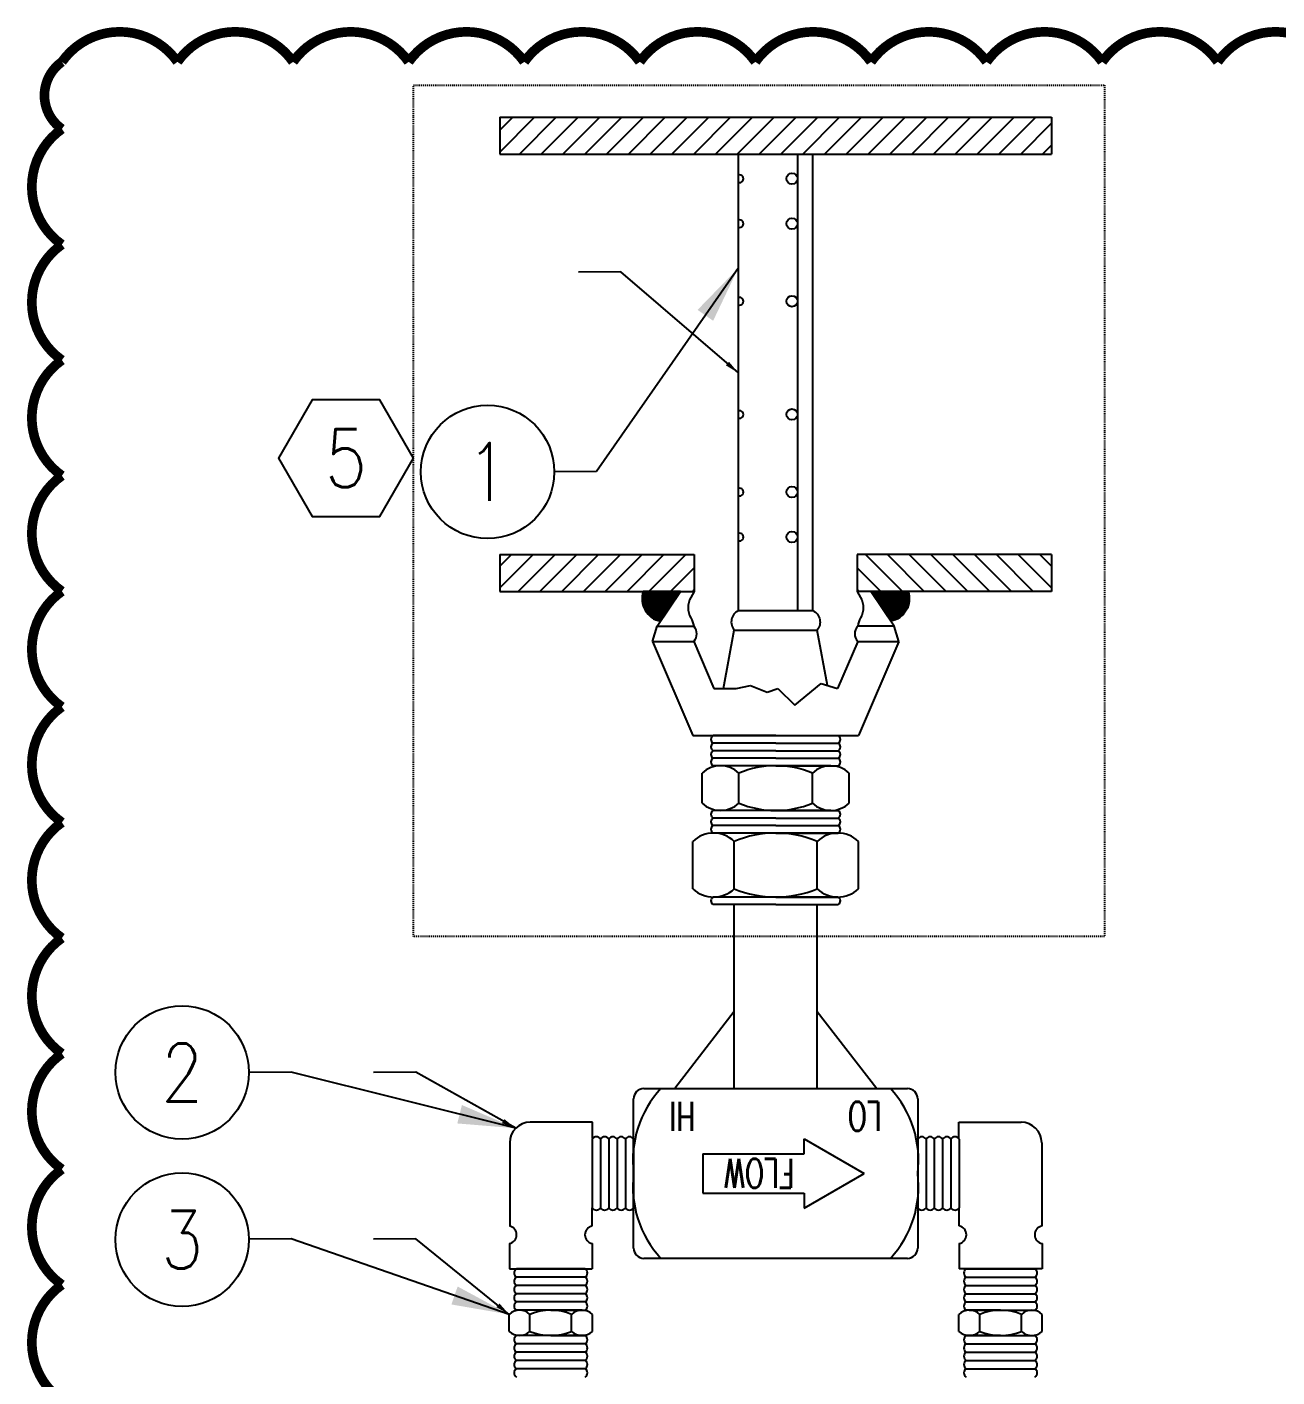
# Model space of a CAD drawing. Header units: inches. Extents: x 10198 to 13598, y 8611 to 9216.
# Drawn here: x 12424.3 to 12554.1, y 8920.1 to 9060.2 of the extents above; entities that cross this region are included whole.
import ezdxf
from ezdxf.enums import TextEntityAlignment as Align

# ---------------------------------------------------------------- set-up
doc = ezdxf.new("R2010")
doc.units = ezdxf.units.IN
doc.header["$LTSCALE"] = 0.1
doc.header["$MEASUREMENT"] = 0
doc.linetypes.add('DASHED2', pattern=[0.375, 0.25, -0.125])
doc.layers.get('0').update_dxf_attribs({"lineweight": 18})
doc.layers.add('AMMENDMENT NO. 1', color=200, linetype='Continuous', lineweight=18)
for name, color, linetype in [('DT-LTSO', 52, 'Continuous'), ('E-POWR-IDEN', 71, 'Continuous'), ('E-POWR-IDEN @ 12', 71, 'Continuous'), ('E-POWR-IDEN @ 48', 71, 'Continuous')]:
    doc.layers.add(name, color=color, linetype=linetype)
doc.styles.add('Note', font='romans.shx', dxfattribs={"width": 0.75})
doc.styles.add('RomanS', font='romans.shx', dxfattribs={"width": 0.85})
doc.dimstyles.new('FH_Arrow_Leader', dxfattribs={"dimscale": 96, "dimtxt": 0.09375, "dimasz": 0.125, "dimexe": 0.0625, "dimexo": 0.0625, "dimgap": 0.09, "dimtad": 0, "dimtih": 1, "dimtoh": 1, "dimdec": 4, "dimzin": 0, "dimdsep": 46, "dimlunit": 4, "dimtxsty": 'RomanS', "dimcen": 0.09, "dimadec": 0, "dimazin": 0, "dimtfac": 1, "dimtdec": 4, "dimtofl": 0, "dimtmove": 0, "dimatfit": 3, "dimfxl": 1, "dimtolj": 1, "dimtzin": 0, "dimarcsym": 0})
pattern_1 = [(45, (26570.4165, 9438.089), (-1.131434, 1.131434), [])]

# ---------------------------------------------------------------- blocks, each defined once
blk = doc.blocks.new('Anno_Circle')
at = {"color": 0, "linetype": 'ByBlock', "lineweight": -2}
blk.add_circle((0, 0), 1.155, dxfattribs=at)
at = {"color": 0, "linetype": 'ByBlock', "lineweight": -2, "style": 'Note', "width": 0.85}
blk.add_attdef('ID', text='', height=1, dxfattribs=at).set_placement((0, 0), align=Align.MIDDLE)
blk = doc.blocks.new('Anno_Hexagon')
at = {"color": 0, "linetype": 'ByBlock', "lineweight": -2}
blk.add_lwpolyline([(1.167, 0), (0.583, 1.01), (-0.583, 1.01), (-1.167, 0), (-0.583, -1.01), (0.583, -1.01)], close=True, dxfattribs=at)
at = {"color": 0, "linetype": 'ByBlock', "lineweight": -2, "style": 'Note', "width": 0.85}
blk.add_attdef('ID', text='', height=1, dxfattribs=at).set_placement((0, 0), align=Align.MIDDLE)
blk = doc.blocks.new('*U153')
at = {"layer": 'E-POWR-IDEN @ 12'}
blk.add_leader([(12475.05, 8945.91), (12464.68, 8951.73), (12460.29, 8951.7)], dimstyle='FH_Arrow_Leader', override={"dimscale": 12, "dimgap": 0.09, "dimtad": 0}, dxfattribs=at)
at = {"layer": 'E-POWR-IDEN @ 48'}
blk.add_leader([(12475.05, 8945.91), (12451.74, 8951.73), (12447.35, 8951.7)], dimstyle='FH_Arrow_Leader', override={"dimscale": 48, "dimgap": 0.09, "dimtad": 0}, dxfattribs=at)
blk = doc.blocks.new('*U154')
at = {"layer": 'E-POWR-IDEN @ 12'}
blk.add_leader([(12474.37, 8926.58), (12464.68, 8934.42), (12460.29, 8934.39)], dimstyle='FH_Arrow_Leader', override={"dimscale": 12, "dimgap": 0.09, "dimtad": 0}, dxfattribs=at)
at = {"layer": 'E-POWR-IDEN @ 48'}
blk.add_leader([(12474.37, 8926.58), (12451.74, 8934.42), (12447.35, 8934.39)], dimstyle='FH_Arrow_Leader', override={"dimscale": 48, "dimgap": 0.09, "dimtad": 0}, dxfattribs=at)
blk = doc.blocks.new('*U155')
at = {"layer": 'E-POWR-IDEN @ 12'}
blk.add_leader([(12498.17, 9024.32), (12485.96, 9034.82), (12481.58, 9034.78)], dimstyle='FH_Arrow_Leader', override={"dimscale": 12, "dimgap": 0.09, "dimtad": 0}, dxfattribs=at)
at = {"layer": 'E-POWR-IDEN @ 48'}
blk.add_leader([(12498.17, 9035.23), (12483.44, 9014.09), (12479.06, 9014.06)], dimstyle='FH_Arrow_Leader', override={"dimscale": 48, "dimgap": 0.09, "dimtad": 0}, dxfattribs=at)

msp = doc.modelspace()

# ---------------------------------------------------------------- hatches: boundary and pattern name
at = {"layer": 'DT-LTSO'}
h = msp.add_hatch(dxfattribs=at)
h.set_pattern_fill('ANSI31', color=256, scale=12.800714, style=0)
h.set_pattern_definition(pattern_1)
h.paths.add_polyline_path([(12530.68993, 9050.86544), (12473.39134, 9050.86544), (12473.39134, 9047.03106), (12530.68993, 9047.03106)])
h = msp.add_hatch(dxfattribs=at)
h.set_pattern_fill('ANSI31', color=256, scale=12.800714, style=0)
h.set_pattern_definition(pattern_1)
h.paths.add_polyline_path([(12493.59118, 9005.47552), (12473.39134, 9005.47552), (12473.39134, 9001.64114), (12493.59118, 9001.64114)])
h = msp.add_hatch(dxfattribs=at)
h.set_pattern_fill('ANSI31', color=256, scale=12.800714, style=0)
h.set_pattern_definition([(135, (-1566.3352, 9438.089), (1.131434, 1.131434), [])])
h.paths.add_polyline_path([(12510.49009, 9005.47552), (12530.68993, 9005.47552), (12530.68993, 9001.64114), (12510.49009, 9001.64114)])
h = msp.add_hatch(dxfattribs=at)
h.set_pattern_fill('ANSI31', color=256, scale=1.066726, style=0)
h.set_pattern_definition([(45, (26570.41651, 9438.08902), (-0.0942861661, 0.0942861661), [])])
h.paths.add_polyline_path([(12492.1646, 9001.64114), (12488.28922, 9001.64114, 0.448872237), (12490.07677, 8998.54501)])
h = msp.add_hatch(dxfattribs=at)
h.set_pattern_fill('ANSI31', color=256, scale=1.066726, style=0)
h.set_pattern_definition([(135, (-1566.33524, 9438.08902), (0.0942861661, 0.0942861661), [])])
h.paths.add_polyline_path([(12511.91667, 9001.64114), (12515.79205, 9001.64114, -0.448872237), (12514.0045, 8998.54501)])

# ---------------------------------------------------------------- linework, layer by layer
at = {"layer": 'AMMENDMENT NO. 1', "const_width": 1}
msp.add_lwpolyline([(12427.93886, 8917.65647, -0.52056705), (12427.93886, 8929.65647, -0.52056705), (12427.93886, 8941.65647, -0.52056705), (12427.93886, 8953.65647, -0.52056705), (12427.93886, 8965.65647, -0.52056705), (12427.93886, 8977.65647, -0.52056705), (12427.93886, 8989.65647, -0.52056705), (12427.93886, 9001.65647, -0.52056705), (12427.93886, 9013.65647, -0.52056705), (12427.93886, 9025.65647, -0.52056705), (12427.93886, 9037.65647, -0.52056705), (12427.93886, 9049.65647, -0.52056705), (12427.93886, 9056.61856, -0.52056705), (12439.93886, 9056.61856, -0.52056705), (12451.93886, 9056.61856, -0.52056705), (12463.93886, 9056.61856, -0.52056705), (12475.93886, 9056.61856, -0.52056705), (12487.93886, 9056.61856, -0.52056705), (12499.93886, 9056.61856, -0.52056705), (12511.93886, 9056.61856, -0.52056705), (12523.93886, 9056.61856, -0.52056705), (12535.93886, 9056.61856, -0.52056705), (12547.93886, 9056.61856, -0.52056705), (12559.93886, 9056.61856, -0.52056705)], format="xyb", dxfattribs=at)
at = {"layer": 'DT-LTSO'}
for p, q in [((12473.39134, 9050.86544), (12530.68993, 9050.86544)), ((12473.39134, 9050.86544), (12473.39134, 9047.03106)), ((12530.68993, 9050.86544), (12530.68993, 9047.03106)), ((12473.39134, 9047.03106), (12530.68993, 9047.03106)), ((12498.16978, 8999.64707), (12498.16978, 9047.03106)), ((12504.30382, 9047.03106), (12504.30382, 8999.64707)), ((12505.91149, 8999.64707), (12505.91149, 9047.03106)), ((12473.39134, 9005.47552), (12493.59118, 9005.47552)), ((12473.39134, 9005.47552), (12473.39134, 9001.64114)), ((12493.59118, 9005.47552), (12493.59118, 9001.64114)), ((12530.68993, 9005.47552), (12510.49009, 9005.47552)), ((12510.49009, 9005.47552), (12510.49009, 9001.64114)), ((12530.68993, 9005.47552), (12530.68993, 9001.64114)), ((12473.39134, 9001.64114), (12493.59118, 9001.64114)), ((12492.1646, 9001.64114), (12488.28922, 9001.64114)), ((12489.73882, 8998.04385), (12492.1646, 9001.64114)), ((12492.1646, 9001.64114), (12493.59118, 9001.64114)), ((12493.59118, 9001.64114), (12493.22341, 9001.00415)), ((12511.91667, 9001.64114), (12510.49009, 9001.64114)), ((12510.49009, 9001.64114), (12510.85786, 9001.00415)), ((12530.68993, 9001.64114), (12510.49009, 9001.64114)), ((12514.34245, 8998.04385), (12511.91667, 9001.64114)), ((12511.91667, 9001.64114), (12515.79205, 9001.64114)), ((12498.16978, 8999.64707), (12505.91149, 8999.64707)), ((12489.25379, 8996.44126), (12489.73882, 8998.04385)), ((12489.73882, 8998.04385), (12493.52798, 8998.04385)), ((12496.6148, 8991.55522), (12497.73909, 8997.61379)), ((12497.73909, 8997.61379), (12506.34219, 8997.61379)), ((12507.40611, 8991.8805), (12506.34219, 8997.61379)), ((12514.34245, 8998.04385), (12510.55329, 8998.04385)), ((12514.82748, 8996.44126), (12514.34245, 8998.04385)), ((12489.25379, 8996.44126), (12493.43856, 8986.66917)), ((12489.25379, 8996.44126), (12493.52798, 8996.44126)), ((12493.52798, 8996.44126), (12495.62036, 8991.55522)), ((12510.55329, 8996.44126), (12508.46091, 8991.55522)), ((12510.55329, 8996.44126), (12514.82748, 8996.44126)), ((12514.82748, 8996.44126), (12510.64272, 8986.66917)), ((12495.62036, 8991.55522), (12497.93841, 8991.55522)), ((12497.93841, 8991.55522), (12499.40943, 8991.87171)), ((12499.40943, 8991.87171), (12501.14636, 8991.18063)), ((12501.14636, 8991.18063), (12502.2762, 8991.55522)), ((12502.2762, 8991.55522), (12504.01463, 8989.81679)), ((12504.01463, 8989.81679), (12506.77872, 8992.07398)), ((12506.77872, 8992.07398), (12508.46091, 8991.55522)), ((12493.43856, 8986.66917), (12510.64272, 8986.66917)), ((12502.04064, 8986.66917), (12495.53672, 8986.66917)), ((12502.04064, 8986.66917), (12495.53672, 8986.66917)), ((12502.04064, 8985.88834), (12495.53672, 8985.88834)), ((12502.04064, 8985.88834), (12495.53672, 8985.88834)), ((12502.04064, 8985.88834), (12495.53672, 8985.88834)), ((12502.04064, 8985.88834), (12495.53672, 8985.88834)), ((12502.04064, 8986.66917), (12508.54455, 8986.66917)), ((12502.04064, 8986.66917), (12508.54455, 8986.66917)), ((12502.04064, 8985.88834), (12508.54455, 8985.88834)), ((12502.04064, 8985.88834), (12508.54455, 8985.88834)), ((12502.04064, 8985.88834), (12508.54455, 8985.88834)), ((12502.04064, 8985.88834), (12508.54455, 8985.88834)), ((12502.04064, 8985.1075), (12495.53672, 8985.1075)), ((12502.04064, 8985.1075), (12495.53672, 8985.1075)), ((12502.04064, 8985.1075), (12495.53672, 8985.1075)), ((12502.04064, 8985.1075), (12495.53672, 8985.1075)), ((12502.04064, 8984.32666), (12495.53672, 8984.32666)), ((12502.04064, 8984.32666), (12495.53672, 8984.32666)), ((12502.04064, 8984.32666), (12495.53672, 8984.32666)), ((12502.04064, 8984.32666), (12495.53672, 8984.32666)), ((12502.04064, 8985.1075), (12508.54455, 8985.1075)), ((12502.04064, 8985.1075), (12508.54455, 8985.1075)), ((12502.04064, 8985.1075), (12508.54455, 8985.1075)), ((12502.04064, 8985.1075), (12508.54455, 8985.1075)), ((12502.04064, 8984.32666), (12508.54455, 8984.32666)), ((12502.04064, 8984.32666), (12508.54455, 8984.32666)), ((12502.04064, 8984.32666), (12508.54455, 8984.32666)), ((12502.04064, 8984.32666), (12508.54455, 8984.32666)), ((12502.04064, 8983.54583), (12495.53672, 8983.54583)), ((12502.04064, 8983.54583), (12495.53672, 8983.54583)), ((12507.76889, 8983.54583), (12496.31238, 8983.54583)), ((12502.04064, 8983.54583), (12508.54455, 8983.54583)), ((12502.04064, 8983.54583), (12508.54455, 8983.54583)), ((12494.40296, 8979.66254), (12494.40296, 8982.78206)), ((12498.2218, 8979.66254), (12498.2218, 8982.78206)), ((12505.85947, 8979.66254), (12505.85947, 8982.78206)), ((12509.67831, 8979.66254), (12509.67831, 8982.78206)), ((12502.04064, 8978.89877), (12495.53672, 8978.89877)), ((12507.76889, 8978.89877), (12496.31238, 8978.89877)), ((12502.04064, 8978.89877), (12508.54455, 8978.89877)), ((12502.04064, 8978.11793), (12495.53672, 8978.11793)), ((12502.04064, 8978.11793), (12495.53672, 8978.11793)), ((12502.04064, 8977.3371), (12495.53672, 8977.3371)), ((12502.04064, 8977.3371), (12495.53672, 8977.3371)), ((12502.04064, 8978.11793), (12508.54455, 8978.11793)), ((12502.04064, 8978.11793), (12508.54455, 8978.11793)), ((12502.04064, 8977.3371), (12508.54455, 8977.3371)), ((12502.04064, 8977.3371), (12508.54455, 8977.3371)), ((12502.04064, 8976.55626), (12495.53672, 8976.55626)), ((12508.4922, 8976.55626), (12495.58908, 8976.55626)), ((12502.04064, 8976.55626), (12508.54455, 8976.55626)), ((12493.43856, 8970.77297), (12493.43856, 8975.69605)), ((12497.7396, 8970.77297), (12497.7396, 8975.69605)), ((12506.34168, 8970.77297), (12506.34168, 8975.69605)), ((12510.64272, 8970.77297), (12510.64272, 8975.69605)), ((12502.04064, 8969.91276), (12495.53672, 8969.91276)), ((12502.04064, 8969.13192), (12495.53672, 8969.13192)), ((12508.4922, 8969.91276), (12495.58908, 8969.91276)), ((12497.7396, 8950.02747), (12497.7396, 8969.13192)), ((12502.04064, 8969.91276), (12508.54455, 8969.91276)), ((12502.04064, 8969.91276), (12508.54455, 8969.91276)), ((12502.04064, 8969.13192), (12508.54455, 8969.13192)), ((12506.34168, 8950.02747), (12506.34168, 8969.13192)), ((12497.7396, 8958.04584), (12491.55602, 8950.02747)), ((12506.34168, 8958.04584), (12512.52525, 8950.02747)), ((12488.35941, 8950.02747), (12515.72186, 8950.02747)), ((12487.29269, 8933.46895), (12487.29269, 8948.96075)), ((12516.78858, 8948.96075), (12516.78858, 8933.46895)), ((12483.02805, 8946.5369), (12476.55942, 8946.5369)), ((12483.02805, 8944.82711), (12483.02805, 8946.5369)), ((12521.05322, 8944.82711), (12521.05322, 8946.5369)), ((12521.05322, 8946.5369), (12527.52185, 8946.5369)), ((12474.42597, 8944.40345), (12474.42597, 8935.76451)), ((12482.99348, 8944.77636), (12482.99348, 8937.65334)), ((12483.85332, 8944.77636), (12483.85332, 8937.65334)), ((12483.85332, 8944.77636), (12483.85332, 8937.65334)), ((12484.71316, 8944.77636), (12484.71316, 8937.65334)), ((12484.71316, 8944.77636), (12484.71316, 8937.65334)), ((12485.573, 8944.77636), (12485.573, 8937.65334)), ((12485.573, 8944.77636), (12485.573, 8937.65334)), ((12486.43284, 8944.77636), (12486.43284, 8937.65334)), ((12486.43284, 8944.77636), (12486.43284, 8937.65334)), ((12487.29269, 8944.77636), (12487.29269, 8937.65334)), ((12504.9891, 8943.26097), (12504.9891, 8944.82249)), ((12504.9891, 8944.82249), (12511.23772, 8941.21485)), ((12516.78858, 8944.77636), (12516.78858, 8937.65334)), ((12517.64843, 8944.77636), (12517.64843, 8937.65334)), ((12517.64843, 8944.77636), (12517.64843, 8937.65334)), ((12518.50827, 8944.77636), (12518.50827, 8937.65334)), ((12518.50827, 8944.77636), (12518.50827, 8937.65334)), ((12519.36811, 8944.77636), (12519.36811, 8937.65334)), ((12519.36811, 8944.77636), (12519.36811, 8937.65334)), ((12520.22795, 8944.77636), (12520.22795, 8937.65334)), ((12520.22795, 8944.77636), (12520.22795, 8937.65334)), ((12521.08779, 8944.77636), (12521.08779, 8937.65334)), ((12529.6553, 8944.40345), (12529.6553, 8935.76451)), ((12494.48442, 8943.26097), (12494.48442, 8939.16872)), ((12494.48442, 8943.26097), (12504.9891, 8943.26097)), ((12504.9891, 8937.6072), (12511.23772, 8941.21485)), ((12494.48442, 8939.16872), (12504.9891, 8939.16872)), ((12504.9891, 8939.16872), (12504.9891, 8937.6072)), ((12482.99348, 8935.76597), (12482.99348, 8937.65334)), ((12521.08779, 8935.76597), (12521.08779, 8937.65334)), ((12474.3914, 8933.93013), (12474.3914, 8931.31281)), ((12482.99348, 8933.93013), (12482.99348, 8931.31281)), ((12521.08779, 8933.93013), (12521.08779, 8931.31281)), ((12529.68987, 8933.93013), (12529.68987, 8931.31281)), ((12515.72186, 8932.40222), (12488.35941, 8932.40222)), ((12474.3914, 8931.31281), (12482.99348, 8931.31281)), ((12482.25395, 8931.31281), (12475.13093, 8931.31281)), ((12529.68987, 8931.31281), (12521.08779, 8931.31281)), ((12521.82732, 8931.31281), (12528.95034, 8931.31281)), ((12482.25395, 8930.45297), (12475.13093, 8930.45297)), ((12482.25395, 8930.45297), (12475.13093, 8930.45297)), ((12482.25395, 8930.45297), (12475.13093, 8930.45297)), ((12482.25395, 8929.59313), (12475.13093, 8929.59313)), ((12482.25395, 8929.59313), (12475.13093, 8929.59313)), ((12482.25395, 8929.59313), (12475.13093, 8929.59313)), ((12521.82732, 8930.45297), (12528.95034, 8930.45297)), ((12521.82732, 8930.45297), (12528.95034, 8930.45297)), ((12521.82732, 8930.45297), (12528.95034, 8930.45297)), ((12521.82732, 8929.59313), (12528.95034, 8929.59313)), ((12521.82732, 8929.59313), (12528.95034, 8929.59313)), ((12521.82732, 8929.59313), (12528.95034, 8929.59313)), ((12482.25395, 8928.73329), (12475.13093, 8928.73329)), ((12482.25395, 8928.73329), (12475.13093, 8928.73329)), ((12482.25395, 8928.73329), (12475.13093, 8928.73329)), ((12521.82732, 8928.73329), (12528.95034, 8928.73329)), ((12521.82732, 8928.73329), (12528.95034, 8928.73329)), ((12521.82732, 8928.73329), (12528.95034, 8928.73329)), ((12478.69244, 8927.01361), (12475.0083, 8927.01361)), ((12478.69244, 8927.01361), (12475.0083, 8927.01361)), ((12482.25395, 8927.87345), (12475.13093, 8927.87345)), ((12482.25395, 8927.87345), (12475.13093, 8927.87345)), ((12482.25395, 8927.87345), (12475.13093, 8927.87345)), ((12481.93721, 8927.01361), (12475.44767, 8927.01361)), ((12480.70986, 8927.01361), (12476.67502, 8927.01361)), ((12480.70986, 8927.01361), (12476.67502, 8927.01361)), ((12478.69244, 8927.01361), (12482.37658, 8927.01361)), ((12478.69244, 8927.01361), (12482.37658, 8927.01361)), ((12525.38883, 8927.01361), (12521.70469, 8927.01361)), ((12525.38883, 8927.01361), (12521.70469, 8927.01361)), ((12521.82732, 8927.87345), (12528.95034, 8927.87345)), ((12521.82732, 8927.87345), (12528.95034, 8927.87345)), ((12521.82732, 8927.87345), (12528.95034, 8927.87345)), ((12522.14406, 8927.01361), (12528.6336, 8927.01361)), ((12523.37141, 8927.01361), (12527.40625, 8927.01361)), ((12523.37141, 8927.01361), (12527.40625, 8927.01361)), ((12525.38883, 8927.01361), (12529.07297, 8927.01361)), ((12525.38883, 8927.01361), (12529.07297, 8927.01361)), ((12474.36608, 8924.81392), (12474.36608, 8926.58097)), ((12476.52926, 8924.81392), (12476.52926, 8926.58097)), ((12480.85562, 8924.81392), (12480.85562, 8926.58097)), ((12483.0188, 8924.81392), (12483.0188, 8926.58097)), ((12521.06247, 8924.81392), (12521.06247, 8926.58097)), ((12523.22565, 8924.81392), (12523.22565, 8926.58097)), ((12527.55201, 8924.81392), (12527.55201, 8926.58097)), ((12529.71519, 8924.81392), (12529.71519, 8926.58097)), ((12478.69244, 8924.38128), (12475.0083, 8924.38128)), ((12482.25395, 8924.38128), (12475.13093, 8924.38128)), ((12481.93721, 8924.38128), (12475.44767, 8924.38128)), ((12478.69244, 8924.38128), (12482.37658, 8924.38128)), ((12525.38883, 8924.38128), (12521.70469, 8924.38128)), ((12521.82732, 8924.38128), (12528.95034, 8924.38128)), ((12522.14406, 8924.38128), (12528.6336, 8924.38128)), ((12525.38883, 8924.38128), (12529.07297, 8924.38128)), ((12482.25395, 8923.52144), (12475.13093, 8923.52144)), ((12482.25395, 8923.52144), (12475.13093, 8923.52144)), ((12482.25395, 8923.52144), (12475.13093, 8923.52144)), ((12482.25395, 8922.6616), (12475.13093, 8922.6616)), ((12482.25395, 8922.6616), (12475.13093, 8922.6616)), ((12482.25395, 8922.6616), (12475.13093, 8922.6616)), ((12521.82732, 8923.52144), (12528.95034, 8923.52144)), ((12521.82732, 8923.52144), (12528.95034, 8923.52144)), ((12521.82732, 8923.52144), (12528.95034, 8923.52144)), ((12521.82732, 8922.6616), (12528.95034, 8922.6616)), ((12521.82732, 8922.6616), (12528.95034, 8922.6616)), ((12521.82732, 8922.6616), (12528.95034, 8922.6616)), ((12482.25395, 8921.80176), (12475.13093, 8921.80176)), ((12482.25395, 8921.80176), (12475.13093, 8921.80176)), ((12482.25395, 8921.80176), (12475.13093, 8921.80176)), ((12521.82732, 8921.80176), (12528.95034, 8921.80176)), ((12521.82732, 8921.80176), (12528.95034, 8921.80176)), ((12521.82732, 8921.80176), (12528.95034, 8921.80176)), ((12482.25395, 8920.94192), (12475.13093, 8920.94192)), ((12482.25395, 8920.94192), (12475.13093, 8920.94192)), ((12482.25395, 8920.94192), (12475.13093, 8920.94192)), ((12521.82732, 8920.94192), (12528.95034, 8920.94192)), ((12521.82732, 8920.94192), (12528.95034, 8920.94192)), ((12521.82732, 8920.94192), (12528.95034, 8920.94192))]:
    msp.add_line(p, q, dxfattribs=at)
for points in [[(12498.16978, 9044.12379, 1.442681763), (12498.16978, 9044.85821, 0)], [(12498.16978, 9039.45388, 1.442681763), (12498.16978, 9040.1883, 0)], [(12498.16978, 9031.39845, 1.442681763), (12498.16978, 9032.13288, 0)], [(12498.16978, 9019.64288, 1.442681763), (12498.16978, 9020.3773, 0)], [(12498.16978, 9011.58745, 1.442681763), (12498.16978, 9012.32188, 0)], [(12498.16978, 9006.91755, 1.442681763), (12498.16978, 9007.65197, 0)], [(12488.28922, 9001.64114, 0.448872237), (12490.07677, 8998.54501, 1.313588748)], [(12515.79205, 9001.64114, -0.448872237), (12514.0045, 8998.54501, -1.313588748)], [(12493.22341, 9001.00415, 0.267949192), (12493.22341, 8998.90688, -0.092433579), (12493.52798, 8998.04385, 1.191842318)], [(12510.85786, 9001.00415, -0.267949192), (12510.85786, 8998.90688, 0.092433579), (12510.55329, 8998.04385, -1.191842318)], [(12498.16978, 8999.64707, 0.482948081), (12497.73909, 8997.61379, -0.267949192)], [(12505.91149, 8999.64707, -0.482948081), (12506.34219, 8997.61379, 0.267949192)], [(12493.52798, 8998.04385, -0.360555904), (12493.52798, 8996.44126, 0.267949192)], [(12510.55329, 8998.04385, 0.379005551), (12510.55329, 8996.44126, -0.267949192)]]:
    msp.add_lwpolyline(points, format="xyb", dxfattribs=at)
for centre in [(12503.73028, 9044.49936), (12503.73028, 9039.82946), (12503.73028, 9031.77403), (12503.73028, 9020.01846), (12503.73028, 9011.96303), (12503.73028, 9007.29312)]:
    msp.add_circle(centre, 0.57354, dxfattribs=at)
for centre, radius, start, end in [((12495.76889, 8986.27875), 0.45424, 120.7391892, 239.2608108), ((12495.76889, 8985.49792), 0.45424, 120.7391892, 239.2608108), ((12508.31238, 8986.27875), 0.45424, 300.7391892, 59.2608108), ((12508.31238, 8985.49792), 0.45424, 300.7391892, 59.2608108), ((12495.76889, 8984.71708), 0.45424, 120.7391892, 239.2608108), ((12495.76889, 8983.93624), 0.45424, 120.7391892, 239.2608108), ((12508.31238, 8984.71708), 0.45424, 300.7391892, 59.2608108), ((12508.31238, 8983.93624), 0.45424, 300.7391892, 59.2608108), ((12496.31238, 8980.77717), 2.76866, 46.3971811, 133.6028189), ((12502.04064, 8973.61685), 9.92897, 67.380135, 112.619865), ((12507.76889, 8980.77717), 2.76866, 46.3971811, 133.6028189), ((12496.31238, 8981.66743), 2.76866, 226.3971811, 313.6028189), ((12495.76889, 8978.50835), 0.45424, 120.7391892, 239.2608108), ((12502.04064, 8988.82774), 9.92897, 247.380135, 292.619865), ((12507.76889, 8981.66743), 2.76866, 226.3971811, 313.6028189), ((12508.31238, 8978.50835), 0.45424, 300.7391892, 59.2608108), ((12495.76889, 8977.72752), 0.45424, 120.7391892, 239.2608108), ((12495.76889, 8976.94668), 0.45424, 120.7391892, 239.2608108), ((12508.31238, 8977.72752), 0.45424, 300.7391892, 59.2608108), ((12508.31238, 8976.94668), 0.45424, 300.7391892, 59.2608108), ((12495.58908, 8973.43801), 3.11825, 46.3971811, 133.6028189), ((12502.04064, 8965.37356), 11.1827, 67.380135, 112.619865), ((12508.4922, 8973.43801), 3.11825, 46.3971811, 133.6028189), ((12495.58908, 8973.03101), 3.11825, 226.3971811, 313.6028189), ((12502.04064, 8981.09546), 11.1827, 247.380135, 292.619865), ((12508.4922, 8973.03101), 3.11825, 226.3971811, 313.6028189), ((12495.76889, 8969.52234), 0.45424, 120.7391892, 239.2608108), ((12508.31238, 8969.52234), 0.45424, 300.7391892, 59.2608108), ((12498.27341, 8942.55302), 11.06196, 137.4922842, 186.9481378), ((12488.35941, 8948.96075), 1.06673, 90, 180), ((12505.80786, 8942.55302), 11.06196, 353.0518622, 42.5077158), ((12515.72186, 8948.96075), 1.06673, 0, 90), ((12476.55942, 8944.40345), 2.13345, 90, 180), ((12527.52185, 8944.40345), 2.13345, 0, 90), ((12483.4234, 8944.52069), 0.5002, 30.7391892, 149.2608108), ((12484.28324, 8944.52069), 0.5002, 30.7391892, 149.2608108), ((12485.14308, 8944.52069), 0.5002, 30.7391892, 149.2608108), ((12486.00292, 8944.52069), 0.5002, 30.7391892, 149.2608108), ((12486.86277, 8944.52069), 0.5002, 30.7391892, 149.2608108), ((12517.21851, 8944.52069), 0.5002, 30.7391892, 149.2608108), ((12518.07835, 8944.52069), 0.5002, 30.7391892, 149.2608108), ((12518.93819, 8944.52069), 0.5002, 30.7391892, 149.2608108), ((12519.79803, 8944.52069), 0.5002, 30.7391892, 149.2608108), ((12520.65787, 8944.52069), 0.5002, 30.7391892, 149.2608108), ((12498.27341, 8939.87667), 11.06196, 173.0518622, 222.5077158), ((12505.80786, 8939.87667), 11.06196, 317.4922842, 6.9481378), ((12483.4234, 8937.909), 0.5002, 210.7391892, 329.2608108), ((12484.28324, 8937.909), 0.5002, 210.7391892, 329.2608108), ((12485.14308, 8937.909), 0.5002, 210.7391892, 329.2608108), ((12486.00292, 8937.909), 0.5002, 210.7391892, 329.2608108), ((12486.86277, 8937.909), 0.5002, 210.7391892, 329.2608108), ((12517.21851, 8937.909), 0.5002, 210.7391892, 329.2608108), ((12518.07835, 8937.909), 0.5002, 210.7391892, 329.2608108), ((12518.93819, 8937.909), 0.5002, 210.7391892, 329.2608108), ((12519.79803, 8937.909), 0.5002, 210.7391892, 329.2608108), ((12520.65787, 8937.909), 0.5002, 210.7391892, 329.2608108), ((12474.20618, 8934.84805), 0.93642, 281.4078312, 78.5921688), ((12483.1787, 8934.84805), 0.93642, 101.4078312, 258.5921688), ((12520.90257, 8934.84805), 0.93642, 281.4078312, 78.5921688), ((12529.87509, 8934.84805), 0.93642, 101.4078312, 258.5921688), ((12488.35941, 8933.46895), 1.06673, 180, 270), ((12515.72186, 8933.46895), 1.06673, 270, 0), ((12475.3866, 8930.88289), 0.5002, 120.7391892, 239.2608108), ((12481.99828, 8930.88289), 0.5002, 300.7391892, 59.2608108), ((12522.08299, 8930.88289), 0.5002, 120.7391892, 239.2608108), ((12528.69468, 8930.88289), 0.5002, 300.7391892, 59.2608108), ((12475.3866, 8930.02305), 0.5002, 120.7391892, 239.2608108), ((12475.3866, 8929.16321), 0.5002, 120.7391892, 239.2608108), ((12481.99828, 8930.02305), 0.5002, 300.7391892, 59.2608108), ((12481.99828, 8929.16321), 0.5002, 300.7391892, 59.2608108), ((12522.08299, 8930.02305), 0.5002, 120.7391892, 239.2608108), ((12522.08299, 8929.16321), 0.5002, 120.7391892, 239.2608108), ((12528.69468, 8930.02305), 0.5002, 300.7391892, 59.2608108), ((12528.69468, 8929.16321), 0.5002, 300.7391892, 59.2608108), ((12475.3866, 8928.30337), 0.5002, 120.7391892, 239.2608108), ((12481.99828, 8928.30337), 0.5002, 300.7391892, 59.2608108), ((12522.08299, 8928.30337), 0.5002, 120.7391892, 239.2608108), ((12528.69468, 8928.30337), 0.5002, 300.7391892, 59.2608108), ((12475.44767, 8925.4453), 1.56831, 46.3971811, 133.6028189), ((12475.3866, 8927.44353), 0.5002, 120.7391892, 239.2608108), ((12478.69244, 8921.38934), 5.62427, 67.380135, 112.619865), ((12481.93721, 8925.4453), 1.56831, 46.3971811, 133.6028189), ((12481.99828, 8927.44353), 0.5002, 300.7391892, 59.2608108), ((12522.14406, 8925.4453), 1.56831, 46.3971811, 133.6028189), ((12522.08299, 8927.44353), 0.5002, 120.7391892, 239.2608108), ((12525.38883, 8921.38934), 5.62427, 67.380135, 112.619865), ((12528.6336, 8925.4453), 1.56831, 46.3971811, 133.6028189), ((12528.69468, 8927.44353), 0.5002, 300.7391892, 59.2608108), ((12475.44767, 8925.94959), 1.56831, 226.3971811, 313.6028189), ((12475.3866, 8923.95136), 0.5002, 120.7391892, 239.2608108), ((12478.69244, 8930.00555), 5.62427, 247.380135, 292.619865), ((12481.93721, 8925.94959), 1.56831, 226.3971811, 313.6028189), ((12481.99828, 8923.95136), 0.5002, 300.7391892, 59.2608108), ((12522.14406, 8925.94959), 1.56831, 226.3971811, 313.6028189), ((12522.08299, 8923.95136), 0.5002, 120.7391892, 239.2608108), ((12525.38883, 8930.00555), 5.62427, 247.380135, 292.619865), ((12528.6336, 8925.94959), 1.56831, 226.3971811, 313.6028189), ((12528.69468, 8923.95136), 0.5002, 300.7391892, 59.2608108), ((12475.3866, 8923.09152), 0.5002, 120.7391892, 239.2608108), ((12475.3866, 8922.23168), 0.5002, 120.7391892, 239.2608108), ((12481.99828, 8923.09152), 0.5002, 300.7391892, 59.2608108), ((12481.99828, 8922.23168), 0.5002, 300.7391892, 59.2608108), ((12522.08299, 8923.09152), 0.5002, 120.7391892, 239.2608108), ((12522.08299, 8922.23168), 0.5002, 120.7391892, 239.2608108), ((12528.69468, 8923.09152), 0.5002, 300.7391892, 59.2608108), ((12528.69468, 8922.23168), 0.5002, 300.7391892, 59.2608108), ((12475.3866, 8921.37184), 0.5002, 120.7391892, 239.2608108), ((12481.99828, 8921.37184), 0.5002, 300.7391892, 59.2608108), ((12522.08299, 8921.37184), 0.5002, 120.7391892, 239.2608108), ((12528.69468, 8921.37184), 0.5002, 300.7391892, 59.2608108), ((12475.3866, 8920.512), 0.5002, 120.7391892, 239.2608108), ((12481.99828, 8920.512), 0.5002, 300.7391892, 59.2608108), ((12522.08299, 8920.512), 0.5002, 120.7391892, 239.2608108), ((12528.69468, 8920.512), 0.5002, 300.7391892, 59.2608108)]:
    msp.add_arc(centre, radius, start, end, dxfattribs=at)
at = {"layer": 'E-POWR-IDEN', "linetype": 'DASHED2'}
msp.add_lwpolyline([(12464.44218, 9054.1961), (12536.18181, 9054.1961), (12536.18181, 8965.79908), (12464.44218, 8965.79908)], close=True, dxfattribs=at)

# ---------------------------------------------------------------- block references
at = {"layer": 'E-POWR-IDEN'}
for name in ['*U155', '*U153', '*U154']:
    msp.add_blockref(name, (0, 0), dxfattribs=at)
at = {"layer": 'E-POWR-IDEN @ 48', "xscale": 6, "yscale": 6, "zscale": 6}
for name, p, values in [('Anno_Hexagon', (12457.43396, 9015.47187), {'ID': '5'}), ('Anno_Circle', (12472.12672, 9014.0557), {'ID': '1'}), ('Anno_Circle', (12440.4211, 8951.69737), {'ID': '2'}), ('Anno_Circle', (12440.4211, 8951.69737), {'ID': '2'}), ('Anno_Circle', (12440.42138, 8934.34159), {'ID': '3'})]:
    msp.add_blockref(name, p, dxfattribs=at).add_auto_attribs(values)

# ---------------------------------------------------------------- texts
at = {"layer": 'E-POWR-IDEN @ 48', "style": 'RomanS', "width": 0.7}
for s, p in [('HI', (12492.35244, 8948.65165)), ('LO', (12511.28348, 8948.65165)), ('FLOW', (12500.3456, 8942.72446))]:
    msp.add_text(s, height=3.000167, rotation=180, dxfattribs=at).set_placement(p, align=Align.CENTER)

doc.saveas('drawing.dxf')
